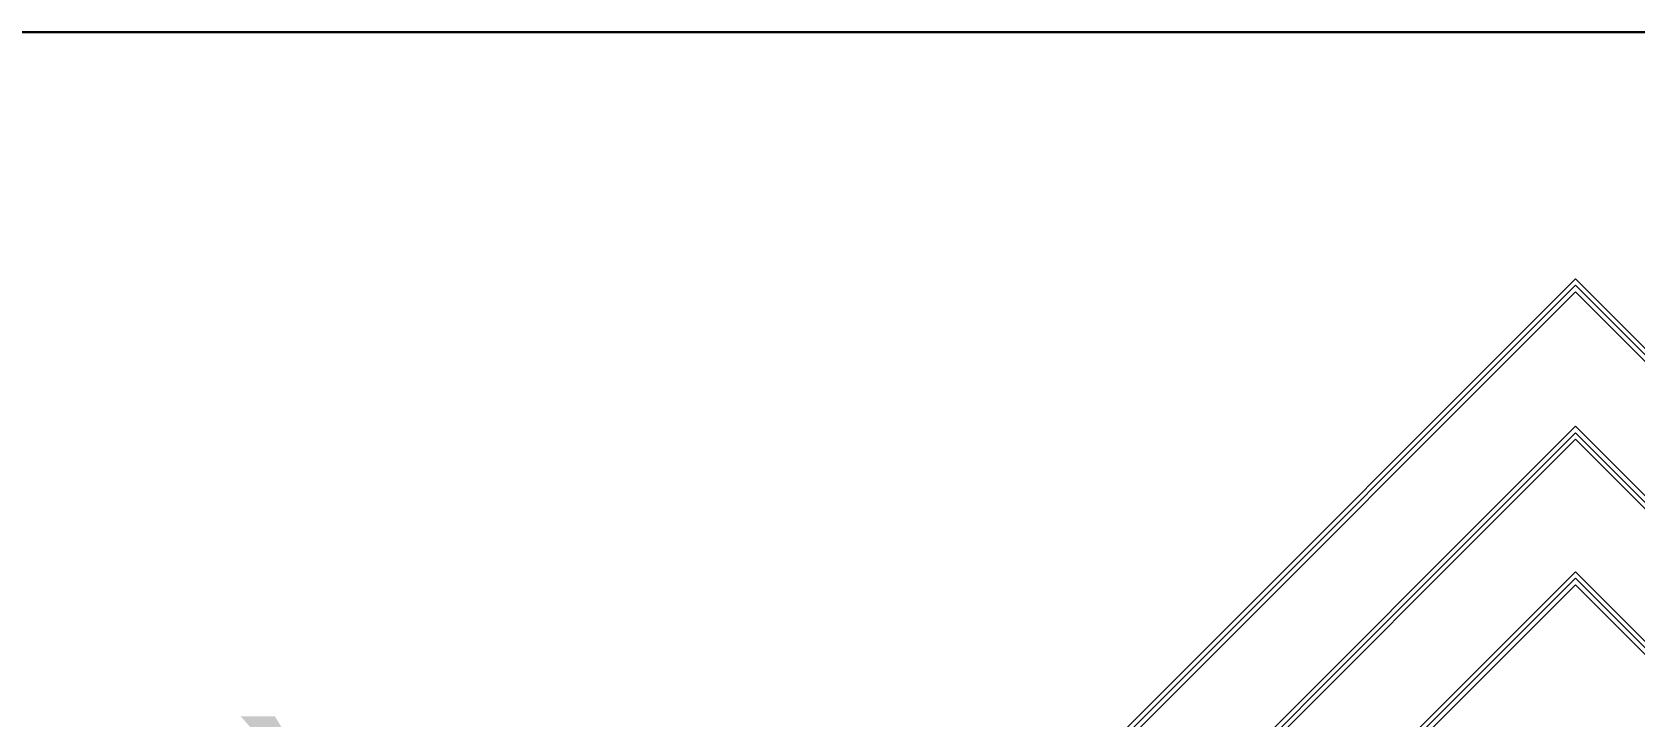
# Model space of a CAD drawing. Extents: x -1107188 to -523840, y 39692 to 514392.
# Drawn here: x -1038160 to -1036632, y 401440 to 402092 of the extents above; entities that cross this region are included whole.
import ezdxf
from ezdxf.enums import TextEntityAlignment as Align

# ---------------------------------------------------------------- set-up
doc = ezdxf.new("R2010")
doc.units = 0
doc.layers.get('0').update_dxf_attribs({"color": 255, "linetype": 'CONTINUOUS'})
doc.layers.add('00-KICH THUOC', color=6, linetype='CONTINUOUS', lineweight=9)
doc.styles.add('SO BV', font='', dxfattribs={"height": 200})
doc.styles.get("Standard").update_dxf_attribs({"font": ''})
doc.styles.add('TEN BV', font='', dxfattribs={"height": 350})
doc.styles.get('SO BV').set_extended_font_data('VNI-Helve-Condense')
doc.styles.get('Standard').set_extended_font_data('VNI-Helve-Condense')
doc.styles.get('TEN BV').set_extended_font_data('VNI-Helve-Condense', bold=True)

# ---------------------------------------------------------------- blocks, each defined once
blk = doc.blocks.new('logo DHCT')
at = {"color": 4}
for points in [[(1274.217859084945, 395.4686705583299), (1393.723598592253, 514.9744100656377), (1274.217859084945, 634.4801495729454), (1154.712119577638, 514.9744100656376)], [(1274.217859084945, 396.0871327478926), (1393.10513640269, 514.9744100656377), (1274.217859084946, 633.8616873833827), (1155.3305817672, 514.9744100656376)], [(1274.217859084945, 396.7055949374553), (1392.486674213128, 514.9744100656377), (1274.217859084946, 633.24322519382), (1155.949043956763, 514.9744100656376)], [(1274.217859084945, 409.5233920497533), (1379.66887710083, 514.9744100656377), (1274.217859084945, 620.425428081522), (1168.766841069061, 514.9744100656376)], [(1274.217859084945, 410.141854239316), (1379.050414911267, 514.9744100656377), (1274.217859084945, 619.8069658919593), (1169.385303258624, 514.9744100656376)], [(1274.217859084945, 410.7603164288787), (1378.431952721704, 514.9744100656377), (1274.217859084946, 619.1885037023966), (1170.003765448187, 514.9744100656376)], [(1274.217859084945, 446.2391709474438), (1354.38311886204, 526.4044307245381), (1274.217859084946, 606.5696905016324), (1194.052599307851, 526.404430724538)], [(1274.217859084945, 446.8576331370065), (1353.764656672477, 526.4044307245381), (1274.217859084946, 605.9512283120697), (1194.671061497414, 526.404430724538)], [(1274.217859084945, 447.4760953265692), (1353.146194482914, 526.4044307245381), (1274.217859084946, 605.332766122507), (1195.289523686977, 526.404430724538)]]:
    blk.add_lwpolyline(points, close=True, dxfattribs=at)
blk = doc.blocks.new('KHUNGTEN')
at = {"lineweight": 30}
blk.add_lwpolyline([(-526153.2400924675, 224392.2760775746), (-510153.2400924675, 224392.2760775746), (-510153.2400924675, 218392.2760775746), (-526153.2400924675, 218392.2760775746)], close=True, dxfattribs=at)
at = {"xscale": 10, "yscale": 10, "zscale": 10}
blk.add_blockref('logo DHCT', (-535895.4186833166, 217812.5893719914), dxfattribs=at)
at = {"insert": (-523153.2400924675, 223677.2978211814), "char_height": 200, "width": 6000, "attachment_point": 2}
blk.add_mtext('{\\fVNI-Helve-Condense|b0|i0|c0|p2;\\H1.25x;TRÖÔØNG ÑAÏI HOÏC CAÀN THÔ\\H0.2x;\\P\\P\\H5x;KHOA COÂNG NGHEÄ\\Ftxt|c0;\\P\\H0.2x;\\P\\fVNI-Helve-Condense|b1|i0|c0|p2;\\H7x;BM. KYÕ THUAÄT XAÂY DÖÏNG}', dxfattribs=at)
at = {"style": 'TEN BV'}
for tag, p in [('TEB_BV', (-518299.4777335252, 222628.3412043442)), ('LOAI_BV', (-511918.0390068535, 220684.2136911913)), ('TL', (-512164.3601498958, 219750.5217593208))]:
    blk.add_attdef(tag, p, '', height=350, dxfattribs=at)
at = {"style": 'SO BV'}
for tag, p in [('SOBV', (-510673.1703494866, 221019.8804381994)), ('TONGSOBV', (-510673.1703494866, 220591.4802204549))]:
    blk.add_attdef(tag, text='', height=200, dxfattribs=at).set_placement(p, align=Align.CENTER)

msp = doc.modelspace()

# ---------------------------------------------------------------- block references
at = {"layer": '00-KICH THUOC'}
msp.add_blockref('KHUNGTEN', (-513535.1396218641, 177700), dxfattribs=at)

doc.saveas('drawing.dxf')
